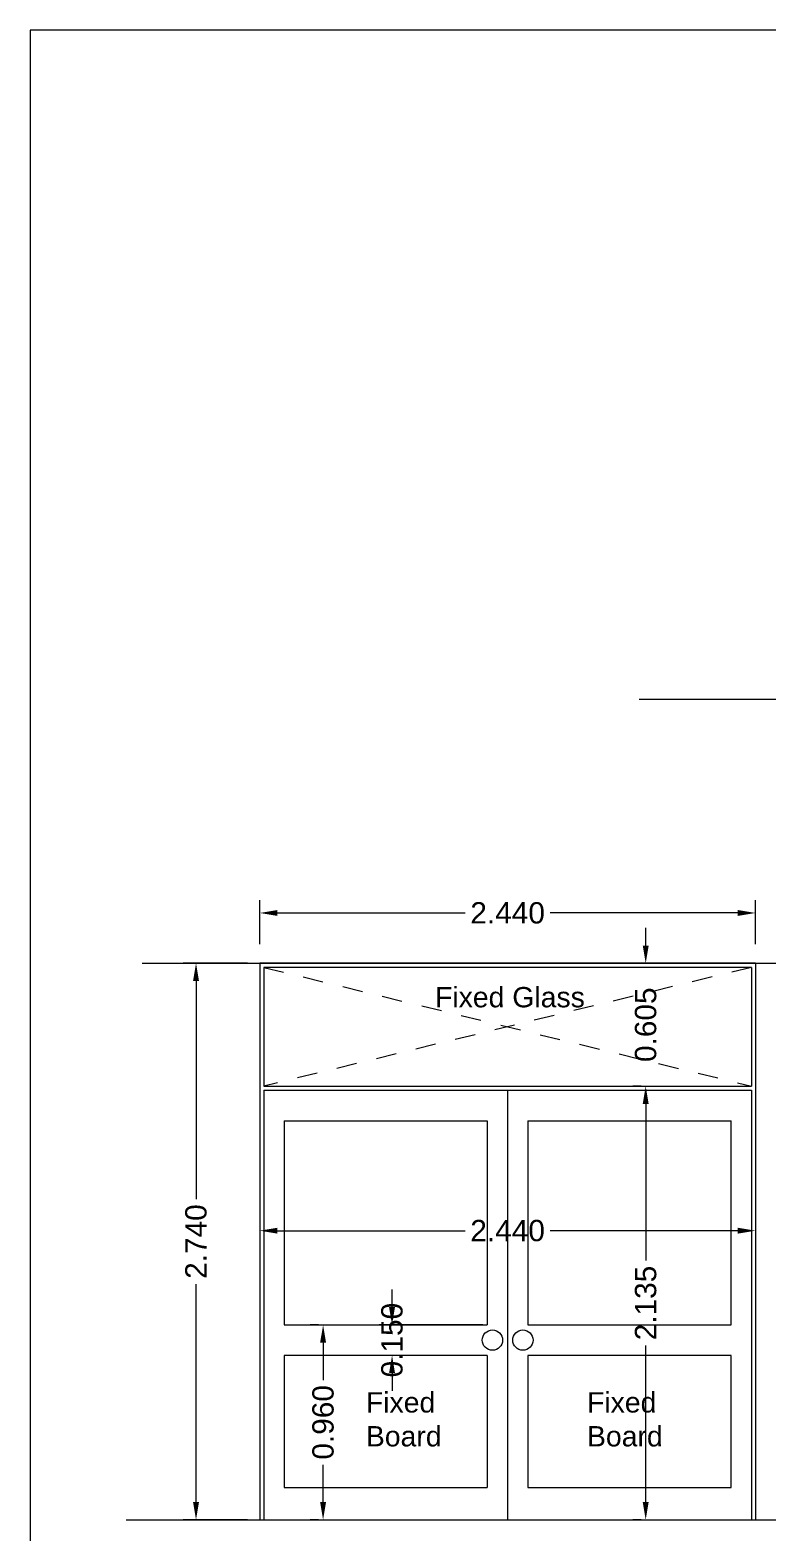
# Model space of a CAD drawing. Header units: millimetres. Extents: x 1898 to 3725, y 783 to 1532.
# Drawn here: x 3058.75 to 3062.38, y 1030.71 to 1038.1 of the extents above; entities that cross this region are included whole.
import ezdxf

# ---------------------------------------------------------------- set-up
doc = ezdxf.new("R2010")
doc.units = ezdxf.units.MM
doc.linetypes.add('DASHED2', pattern=[0.375, 0.25, -0.125])
doc.layers.get('Defpoints').update_dxf_attribs({"lineweight": 15})
for name, color, linetype, lineweight in [('dim.1', 6, 'Continuous', 18), ('FLOOR FINISH', 10, 'Continuous', 15), ('HIDDEN-2', 1, 'DASHED2', 9), ('TEXT', 7, 'Continuous', 15), ('Window n door', 150, 'Continuous', 15)]:
    doc.layers.add(name, color=color, linetype=linetype, lineweight=lineweight)
doc.styles.add('L120', font='arial.ttf', dxfattribs={"height": 0.6})
doc.styles.add('Tabrej', font='arial.ttf')
doc.dimstyles.new('DIMEN', dxfattribs={"dimtxt": 0.3, "dimasz": 0.25, "dimexe": 0.18, "dimexo": 0.0625, "dimgap": 0.09, "dimtad": 0, "dimdec": 3, "dimzin": 0, "dimdsep": 46, "dimtxsty": 'Tabrej', "dimcen": 0, "dimclrd": 256, "dimclre": 256, "dimclrt": 7, "dimadec": 0, "dimazin": 0, "dimtfac": 1, "dimtdec": 3, "dimtofl": 0, "dimtmove": 0, "dimatfit": 1, "dimfxl": 0, "dimtolj": 1, "dimtzin": 0, "dimlwd": -1, "dimlwe": -1, "dimarcsym": 0})

# ---------------------------------------------------------------- blocks, each defined once
blk = doc.blocks.new('*D525')
at = {"layer": 'Defpoints', "color": 0, "lineweight": 15, "ltscale": 0.05, "transparency": 16777216}
for p in [(3059.8428, 1033.5103), (3059.5673, 1030.7703), (3059.8428, 1030.7703)]:
    blk.add_point(p, dxfattribs=at)
at = {"layer": 'dim.1', "ltscale": 0.05, "transparency": 16777216}
for p, q in [((3059.8209, 1033.5103), (3059.5043, 1033.5103)), ((3059.5673, 1033.4228), (3059.5673, 1032.3497)), ((3059.5673, 1030.8578), (3059.5673, 1031.9309)), ((3059.8209, 1030.7703), (3059.5043, 1030.7703))]:
    blk.add_line(p, q, dxfattribs=at)
at = {"layer": 'dim.1', "lineweight": 15, "ltscale": 0.05, "transparency": 16777216}
for points in [[(3059.5527, 1033.4228), (3059.5819, 1033.4228), (3059.5673, 1033.5103)], [(3059.5527, 1030.8578), (3059.5819, 1030.8578), (3059.5673, 1030.7703)]]:
    blk.add_solid(points, dxfattribs=at)
at = {"layer": 'dim.1', "color": 7, "ltscale": 0.05, "transparency": 16777216, "insert": (3059.5673, 1032.1403), "char_height": 0.105, "attachment_point": 5, "rotation": 90, "style": 'Tabrej'}
blk.add_mtext('\\A1;2.740', dxfattribs=at)
blk = doc.blocks.new('*D526')
at = {"layer": 'Defpoints', "color": 0, "lineweight": 15, "ltscale": 0.05, "transparency": 16777216}
for p in [(3059.8806, 1032.8853), (3062.3206, 1032.8853), (3059.8806, 1032.1938)]:
    blk.add_point(p, dxfattribs=at)
at = {"layer": 'dim.1', "ltscale": 0.05, "transparency": 16777216}
for p, q in [((3059.8806, 1032.8634), (3059.8806, 1032.1308)), ((3062.3206, 1032.8634), (3062.3206, 1032.1308)), ((3059.9681, 1032.1938), (3060.8912, 1032.1938)), ((3062.2331, 1032.1938), (3061.31, 1032.1938))]:
    blk.add_line(p, q, dxfattribs=at)
at = {"layer": 'dim.1', "lineweight": 15, "ltscale": 0.05, "transparency": 16777216}
for points in [[(3059.9681, 1032.2083), (3059.9681, 1032.1792), (3059.8806, 1032.1938)], [(3062.2331, 1032.2083), (3062.2331, 1032.1792), (3062.3206, 1032.1938)]]:
    blk.add_solid(points, dxfattribs=at)
at = {"layer": 'dim.1', "color": 7, "ltscale": 0.05, "transparency": 16777216, "insert": (3061.1006, 1032.1938), "char_height": 0.105, "attachment_point": 5, "style": 'Tabrej'}
blk.add_mtext('\\A1;2.440', dxfattribs=at)
blk = doc.blocks.new('*D527')
at = {"layer": 'Defpoints', "color": 0, "lineweight": 15, "ltscale": 0.05, "transparency": 16777216}
for p in [(3060.1926, 1031.73), (3060.1926, 1031.73), (3060.1926, 1030.7703)]:
    blk.add_point(p, dxfattribs=at)
at = {"layer": 'dim.1', "ltscale": 0.05, "transparency": 16777216}
for p, q in [((3060.1707, 1031.73), (3060.1296, 1031.73)), ((3060.1926, 1031.6425), (3060.1926, 1031.4586)), ((3060.1926, 1030.8578), (3060.1926, 1031.0417)), ((3060.1707, 1030.7703), (3060.1296, 1030.7703))]:
    blk.add_line(p, q, dxfattribs=at)
at = {"layer": 'dim.1', "lineweight": 15, "ltscale": 0.05, "transparency": 16777216}
for points in [[(3060.178, 1031.6425), (3060.2072, 1031.6425), (3060.1926, 1031.73)], [(3060.178, 1030.8578), (3060.2072, 1030.8578), (3060.1926, 1030.7703)]]:
    blk.add_solid(points, dxfattribs=at)
at = {"layer": 'dim.1', "color": 7, "ltscale": 0.05, "transparency": 16777216, "insert": (3060.1926, 1031.2502), "char_height": 0.105, "attachment_point": 5, "rotation": 90, "style": 'Tabrej'}
blk.add_mtext('\\A1;0.960', dxfattribs=at)
blk = doc.blocks.new('*D528')
at = {"layer": 'Defpoints', "color": 0, "lineweight": 15, "ltscale": 0.05, "transparency": 16777216}
for p in [(3061.0006, 1031.73), (3060.5318, 1031.58), (3060.6412, 1031.58)]:
    blk.add_point(p, dxfattribs=at)
at = {"layer": 'dim.1', "ltscale": 0.05, "transparency": 16777216}
for p, q in [((3060.5318, 1031.8175), (3060.5318, 1031.905)), ((3060.9787, 1031.73), (3060.4688, 1031.73)), ((3060.6193, 1031.58), (3060.4688, 1031.58)), ((3060.5318, 1031.4925), (3060.5318, 1031.405))]:
    blk.add_line(p, q, dxfattribs=at)
at = {"layer": 'dim.1', "lineweight": 15, "ltscale": 0.05, "transparency": 16777216}
for points in [[(3060.5172, 1031.8175), (3060.5464, 1031.8175), (3060.5318, 1031.73)], [(3060.5172, 1031.4925), (3060.5464, 1031.4925), (3060.5318, 1031.58)]]:
    blk.add_solid(points, dxfattribs=at)
at = {"layer": 'dim.1', "color": 7, "ltscale": 0.05, "transparency": 16777216, "insert": (3060.5318, 1031.655), "char_height": 0.105, "attachment_point": 5, "rotation": 90, "style": 'Tabrej'}
blk.add_mtext('\\A1;0.150', dxfattribs=at)
blk = doc.blocks.new('*D529')
at = {"layer": 'Defpoints', "color": 0, "lineweight": 15, "ltscale": 0.05, "transparency": 16777216}
for p in [(3061.7801, 1033.5103), (3061.7801, 1032.9053), (3061.7801, 1032.9053)]:
    blk.add_point(p, dxfattribs=at)
at = {"layer": 'dim.1', "ltscale": 0.05, "transparency": 16777216}
for p, q in [((3061.7801, 1033.5978), (3061.7801, 1033.6853)), ((3061.7582, 1033.5103), (3061.7171, 1033.5103)), ((3061.7582, 1032.9053), (3061.7171, 1032.9053)), ((3061.7801, 1032.8178), (3061.7801, 1032.7303))]:
    blk.add_line(p, q, dxfattribs=at)
at = {"layer": 'dim.1', "lineweight": 15, "ltscale": 0.05, "transparency": 16777216}
for points in [[(3061.7655, 1033.5978), (3061.7947, 1033.5978), (3061.7801, 1033.5103)], [(3061.7655, 1032.8178), (3061.7947, 1032.8178), (3061.7801, 1032.9053)]]:
    blk.add_solid(points, dxfattribs=at)
at = {"layer": 'dim.1', "color": 7, "ltscale": 0.05, "transparency": 16777216, "insert": (3061.7801, 1033.2078), "char_height": 0.105, "attachment_point": 5, "rotation": 90, "style": 'Tabrej'}
blk.add_mtext('\\A1;0.605', dxfattribs=at)
blk = doc.blocks.new('*D530')
at = {"layer": 'Defpoints', "color": 0, "lineweight": 15, "ltscale": 0.05, "transparency": 16777216}
for p in [(3061.7801, 1032.9053), (3061.7801, 1030.7703), (3061.7801, 1030.7703)]:
    blk.add_point(p, dxfattribs=at)
at = {"layer": 'dim.1', "ltscale": 0.05, "transparency": 16777216}
for p, q in [((3061.7582, 1032.9053), (3061.7171, 1032.9053)), ((3061.7801, 1032.8178), (3061.7801, 1032.0477)), ((3061.7801, 1030.8578), (3061.7801, 1031.6278)), ((3061.7582, 1030.7703), (3061.7171, 1030.7703))]:
    blk.add_line(p, q, dxfattribs=at)
at = {"layer": 'dim.1', "lineweight": 15, "ltscale": 0.05, "transparency": 16777216}
for points in [[(3061.7655, 1032.8178), (3061.7947, 1032.8178), (3061.7801, 1032.9053)], [(3061.7655, 1030.8578), (3061.7947, 1030.8578), (3061.7801, 1030.7703)]]:
    blk.add_solid(points, dxfattribs=at)
at = {"layer": 'dim.1', "color": 7, "ltscale": 0.05, "transparency": 16777216, "insert": (3061.7801, 1031.8378), "char_height": 0.105, "attachment_point": 5, "rotation": 90, "style": 'Tabrej'}
blk.add_mtext('\\A1;2.135', dxfattribs=at)
blk = doc.blocks.new('*D531')
at = {"layer": 'Defpoints', "color": 0, "lineweight": 15, "ltscale": 0.05, "transparency": 16777216}
for p in [(3059.8806, 1033.758), (3059.8806, 1033.5819), (3062.3206, 1033.5819)]:
    blk.add_point(p, dxfattribs=at)
at = {"layer": 'dim.1', "ltscale": 0.05, "transparency": 16777216}
for p, q in [((3059.8806, 1033.6038), (3059.8806, 1033.821)), ((3062.3206, 1033.6038), (3062.3206, 1033.821)), ((3059.9681, 1033.758), (3060.8912, 1033.758)), ((3062.2331, 1033.758), (3061.31, 1033.758))]:
    blk.add_line(p, q, dxfattribs=at)
at = {"layer": 'dim.1', "lineweight": 15, "ltscale": 0.05, "transparency": 16777216}
for points in [[(3059.9681, 1033.7726), (3059.9681, 1033.7434), (3059.8806, 1033.758)], [(3062.2331, 1033.7726), (3062.2331, 1033.7434), (3062.3206, 1033.758)]]:
    blk.add_solid(points, dxfattribs=at)
at = {"layer": 'dim.1', "color": 7, "ltscale": 0.05, "transparency": 16777216, "insert": (3061.1006, 1033.758), "char_height": 0.105, "attachment_point": 5, "style": 'Tabrej'}
blk.add_mtext('\\A1;2.440', dxfattribs=at)

msp = doc.modelspace()

# ---------------------------------------------------------------- linework, layer by layer
at = {"layer": 'Defpoints', "linetype": 'Continuous'}
msp.add_lwpolyline([(3090.4188, 1038.1049), (3058.7506, 1038.1049), (3058.7506, 1023.9228), (3090.4188, 1023.9228)], close=True, dxfattribs=at)
at = {"layer": 'FLOOR FINISH', "ltscale": 0.05}
for p, q in [((3061.7483, 1034.8108), (3077.0924, 1034.8108)), ((3059.3018, 1033.5103), (3081.4237, 1033.5103)), ((3059.223, 1030.7703), (3081.7263, 1030.7703))]:
    msp.add_line(p, q, dxfattribs=at)
at = {"layer": 'HIDDEN-2', "ltscale": 0.15}
for p, q in [((3059.9006, 1033.4903), (3062.3006, 1032.9053)), ((3062.3006, 1033.4903), (3059.9006, 1032.9053))]:
    msp.add_line(p, q, dxfattribs=at)
at = {"layer": 'Window n door', "ltscale": 0.05}
for p, q in [((3059.8806, 1033.5103), (3059.8806, 1030.7703)), ((3062.3206, 1033.5103), (3059.8806, 1033.5103)), ((3062.3206, 1033.5103), (3062.3206, 1030.7703)), ((3059.9006, 1033.4903), (3059.9006, 1032.9053)), ((3062.3006, 1033.4903), (3059.9006, 1033.4903)), ((3062.3006, 1033.4903), (3062.3006, 1032.9053)), ((3059.9006, 1032.9053), (3062.3006, 1032.9053)), ((3059.9006, 1032.8853), (3062.3006, 1032.8853)), ((3059.9006, 1032.8853), (3059.9006, 1030.7703)), ((3061.1006, 1032.8853), (3061.1006, 1030.7703)), ((3062.3006, 1032.8853), (3062.3006, 1030.7703)), ((3060.0006, 1032.7353), (3061.0006, 1032.7353)), ((3061.0006, 1032.7353), (3061.0006, 1031.73)), ((3061.2006, 1032.7353), (3062.2006, 1032.7353)), ((3061.2006, 1032.7353), (3061.2006, 1031.73)), ((3061.0006, 1031.58), (3061.0006, 1030.93)), ((3061.2006, 1031.58), (3061.2006, 1030.93)), ((3059.8806, 1030.7703), (3062.3206, 1030.7703))]:
    msp.add_line(p, q, dxfattribs=at)
for points in [[(3060.0006, 1032.7353), (3060.0006, 1031.73), (3061.0006, 1031.73)], [(3061.2006, 1031.73), (3062.2006, 1031.73), (3062.2006, 1032.7353)], [(3061.0006, 1031.58), (3060.0006, 1031.58), (3060.0006, 1030.93), (3061.0006, 1030.93)], [(3061.2006, 1030.93), (3062.2006, 1030.93), (3062.2006, 1031.58), (3061.2006, 1031.58)]]:
    msp.add_lwpolyline(points, dxfattribs=at)
for centre in [(3061.0256, 1031.655), (3061.1756, 1031.655)]:
    msp.add_circle(centre, 0.05, dxfattribs=at)

# ---------------------------------------------------------------- texts
at = {"layer": 'TEXT', "char_height": 0.1, "width": 6.84177, "attachment_point": 1, "rotation": 0, "style": 'L120'}
for s, insert in [('Fixed Glass', (3060.7432, 1033.3935)), ('Fixed \\PBoard', (3060.403, 1031.3985)), ('Fixed \\PBoard', (3061.4911, 1031.3985))]:
    msp.add_mtext(s, dxfattribs=dict(at, insert=insert))

# ---------------------------------------------------------------- dimensions: what is measured, and where the dimension line sits
at = {"layer": 'dim.1', "ltscale": 0.05}
for base, p1, p2, picture, middle in [((3059.8806, 1033.758), (3062.3206, 1033.5819), (3059.8806, 1033.5819), '*D531', (3061.1006, 1033.758)), ((3059.8806, 1032.1938), (3062.3206, 1032.8853), (3059.8806, 1032.8853), '*D526', (3061.1006, 1032.1938))]:
    dim = msp.add_linear_dim(base=base, p1=p1, p2=p2, dimstyle='DIMEN', override={"dimscale": 0.35}, dxfattribs=at)
    dim.commit()
    dim.dimension.update_dxf_attribs({"geometry": picture, "text_midpoint": middle})
for base, p1, p2, picture, middle in [((3061.7801, 1032.9053), (3061.7801, 1033.5103), (3061.7801, 1032.9053), '*D529', (3061.7801, 1033.2078)), ((3059.5673, 1030.7703), (3059.8428, 1033.5103), (3059.8428, 1030.7703), '*D525', (3059.5673, 1032.1403)), ((3061.7801, 1030.7703), (3061.7801, 1032.9053), (3061.7801, 1030.7703), '*D530', (3061.7801, 1031.8378)), ((3060.1926, 1031.73), (3060.1926, 1030.7703), (3060.1926, 1031.73), '*D527', (3060.1926, 1031.2502))]:
    dim = msp.add_linear_dim(base=base, p1=p1, p2=p2, angle=90, dimstyle='DIMEN', override={"dimscale": 0.35}, dxfattribs=at)
    dim.commit()
    dim.dimension.update_dxf_attribs({"geometry": picture, "text_midpoint": middle})
dim = msp.add_linear_dim(base=(3060.5318, 1031.58), p1=(3061.0006, 1031.73), p2=(3060.6412, 1031.58), angle=90, dimstyle='DIMEN', override={"dimscale": 0.35}, dxfattribs=at)
dim.commit()
dim.dimension.update_dxf_attribs({"geometry": '*D528', "text_midpoint": (3060.5318, 1031.655), "dimtype": 160})

doc.saveas('drawing.dxf')
